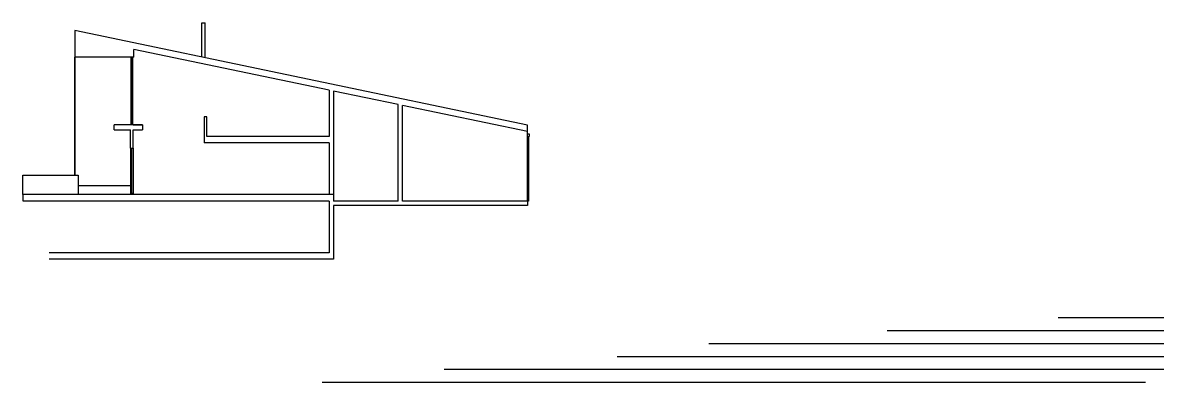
# Model space of a CAD drawing. Header units: inches. Extents: x -16498 to -561, y 141 to 7454.
# Drawn here: x -8477 to -6371, y 3445 to 4112 of the extents above; entities that cross this region are included whole.
import ezdxf

# ---------------------------------------------------------------- set-up
doc = ezdxf.new("R2010")
doc.units = ezdxf.units.IN
doc.header["$LTSCALE"] = 0.5
doc.header["$MEASUREMENT"] = 0
doc.layers.add('A-Elev-South', color=7, linetype='Continuous')
doc.layers.add('A-walls', color=7, linetype='Continuous')

msp = doc.modelspace()

# ---------------------------------------------------------------- linework, layer by layer
at = {"layer": 'A-Elev-South', "color": 7}
for p, q in [((-8144.2, 4048.6), (-8144.2, 4112.1)), ((-8144.2, 4112.1), (-8138.2, 4112.1)), ((-8138.2, 4047.3), (-8138.2, 4112.1)), ((-8274.3, 4045.5), (-8274.3, 3925.5)), ((-8476.8, 3829.3, -5147.6), (-8403.8, 3829.3, -5147.6)), ((-8476.8, 3793.3, -5147.6), (-8476.8, 3829.3, -5147.6)), ((-8475.8, 3781.3), (-8475.8, 3793.3, -5147.6)), ((-8427.8, 3781.3, -3431.7), (-8475.8, 3781.3))]:
    msp.add_line(p, q, dxfattribs=at)
at = {"layer": 'A-Elev-South', "color": 253}
for p, q in [((-8379.8, 3829.3, -5147.6), (-8379.8, 4048.5, -5147.6)), ((-8275.8, 4045.5), (-8275.8, 3925.5)), ((-8272.8, 4045.5), (-8272.8, 3925.5)), ((-8276.8, 3879.3), (-8276.8, 3793.3)), ((-8271.8, 3879.3), (-8271.8, 3793.3)), ((-8476.8, 3829.3, -5147.6), (-8373.8, 3829.3, -5147.6)), ((-8373.8, 3829.3, -5147.6), (-8373.8, 3793.3, -5147.6)), ((-8373.8, 3810.3, -4847.7), (-8276.8, 3810.3, 0))]:
    msp.add_line(p, q, dxfattribs=at)
at = {"layer": 'A-Elev-South'}
for p, q in [((-8278.3, 4048.5), (-8379.8, 4048.5, -5147.6)), ((-8270.3, 4048.5), (-8278.3, 4048.5)), ((-8275.8, 4048.5), (-8275.8, 4045.5)), ((-8272.8, 4045.5), (-8275.8, 4045.5)), ((-8272.8, 4048.5), (-8272.8, 4045.5)), ((-8270.3, 4048.5), (-8270.3, 4062.5)), ((-8254.3, 3922.5), (-8306.8, 3922.5, -1862)), ((-8271.8, 3922.5), (-8276.8, 3922.5)), ((-8272.8, 3925.5), (-8275.8, 3925.5)), ((-8275.8, 3925.5), (-8275.8, 3922.5)), ((-8272.8, 3925.5), (-8272.8, 3922.5)), ((-8271.8, 3922.5), (-8254.3, 3922.5)), ((-8254.3, 3922.5), (-8254.3, 3913.3)), ((-8134.8, 3937.3), (-8139.8, 3937.3)), ((-7539.8, 3786.3), (-7539.8, 3922.2)), ((-8276.8, 3879.3), (-8276.8, 3913.3)), ((-8271.8, 3879.3), (-8271.8, 3913.3)), ((-7907.8, 3901.3), (-8134.8, 3901.3)), ((-7907.8, 3889.3), (-8139.8, 3889.3)), ((-7539.8, 3781.3), (-7539.8, 3894.3)), ((-7899.8, 3793.3), (-8475.8, 3793.3)), ((-7907.8, 3781.3), (-8427.8, 3781.3)), ((-7779.8, 3781.3), (-7899.8, 3781.3)), ((-7539.8, 3773.3), (-7899.8, 3773.3)), ((-7537.8, 3781.3, -5147.6), (-7771.8, 3781.3, -5147.6)), ((-7539.8, 3781.3), (-7539.8, 3773.3)), ((-7907.8, 3685.3, -5147.6), (-8427.8, 3685.3, -5147.6)), ((-7899.8, 3673.3, -5147.6), (-8427.8, 3673.3, -5147.6))]:
    msp.add_line(p, q, dxfattribs=at)
at = {"layer": 'A-Elev-South', "color": 252}
for p, q in [((-7539.8, 3906.3), (-7536.8, 3906.3)), ((-7539.8, 3901.3), (-7536.8, 3901.3)), ((-7537.8, 3901.3), (-7537.8, 3781.3, -5147.6)), ((-7536.8, 3906.3), (-7536.8, 3901.3)), ((-6872.3, 3541.3), (-5365.7, 3541.3))]:
    msp.add_line(p, q, dxfattribs=at)
at = {"layer": 'A-Elev-South', "color": 126}
for p, q in [((-6554.5, 3565.3), (-5199.7, 3565.3)), ((-7203.1, 3517.3), (-5531.8, 3517.3)), ((-7373, 3493.3), (-5697.8, 3493.3)), ((-7694.1, 3469.3), (-5976.9, 3469.3)), ((-7920.6, 3445.3), (-6392.5, 3445.3))]:
    msp.add_line(p, q, dxfattribs=at)
at = {"layer": 'A-walls'}
for p, q in [((-7539.8, 3922.2), (-8379.8, 4097.4)), ((-8379.8, 4097.4, -5147.6), (-8379.8, 3829.3, -5147.6)), ((-7907.8, 3986.9), (-8270.3, 4062.5)), ((-7907.8, 3986.9), (-7907.8, 3901.3)), ((-7899.8, 3985.3), (-7899.8, 3781.3)), ((-7779.8, 3960.2), (-7899.8, 3985.3)), ((-7779.8, 3781.3, -5147.6), (-7779.8, 3960.2, -5147.6)), ((-7539.8, 3910.2), (-7771.8, 3958.6)), ((-7771.8, 3781.3, -5147.6), (-7771.8, 3958.6, -5147.6)), ((-8271.8, 3922.5), (-8306.8, 3922.5, -1617)), ((-8306.8, 3913.3, -2748.7), (-8306.8, 3922.5, -2748.7)), ((-8139.8, 3937.3), (-8139.8, 3889.3)), ((-8134.8, 3901.3, 5147.6), (-8134.8, 3937.3, 5147.6)), ((-8306.8, 3913.3, -1499.3), (-8276.8, 3913.3)), ((-8271.8, 3913.3), (-8254.3, 3913.3)), ((-8276.8, 3879.3), (-8271.8, 3879.3)), ((-8274.3, 3795.3), (-8274.3, 3879.3)), ((-7907.8, 3889.3), (-7907.8, 3793.3)), ((-8276.8, 3795.3), (-8276.8, 3793.3)), ((-8271.8, 3795.3), (-8276.8, 3795.3)), ((-7907.8, 3781.3), (-7907.8, 3685.3)), ((-7899.8, 3773.3), (-7899.8, 3673.3))]:
    msp.add_line(p, q, dxfattribs=at)

doc.saveas('drawing.dxf')
